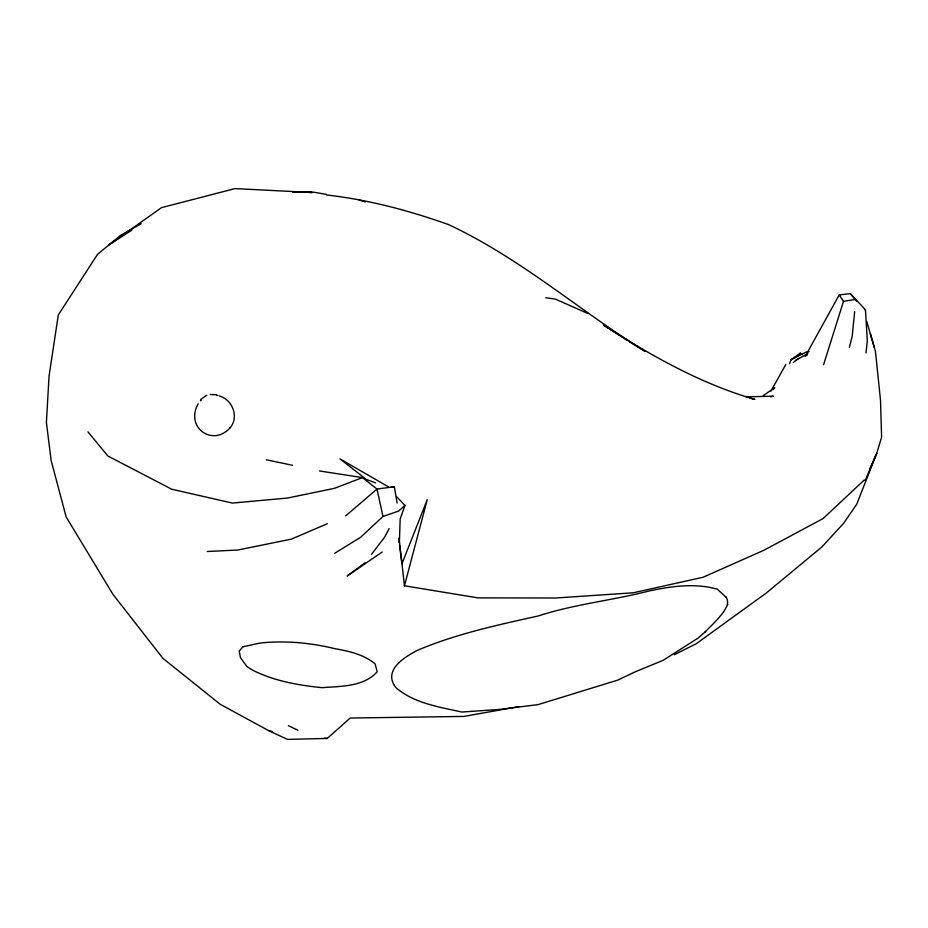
<?xml version="1.0" encoding="UTF-8"?>
<svg xmlns="http://www.w3.org/2000/svg" width="928" height="928" viewBox="0 0 928 928"><rect width="100%" height="100%" fill="white"/><g stroke="black" fill="none" stroke-linecap="round" stroke-linejoin="round"><path stroke-width="1.39" d="M854.676 311.611L852.206 336.238L849.364 347.397M865.986 352.988L867.297 340.854L865.464 309.79L850.396 293.666L839.214 294.907L805.202 356.422L807.372 354.809M864.235 480.02L823.032 518.613L763.779 550.316L703.041 577.262L633.244 592.795L555.733 598.003L477.966 597.876L404.457 585.788L427.24 499.658L401.963 563.76L399.562 545.42M823.554 364.774L843.506 301.333L839.214 294.907M396.488 496.515L404.956 505.435L400.165 519.007L399.423 541.268L404.457 585.788M789.531 363.706L790.969 359.82L800.226 353.139L802.372 354.624M869.756 468.93L876.682 453.479L881.6 437.204L880.521 400.397L875.44 351.306L866.775 321.529M865.093 480.739L876.682 453.479L856.753 504.194L843.691 523.195L821.941 546.917L766.203 593.096L696.302 643.696L674.32 654.716M785.854 364.414L770.948 391.048M389.145 528.682L384.505 537.347L371.42 554.387M723.736 611.946L727.807 604.43M198.209 403.773C184.846 427.019 212.326 447.215 229.889 428.052M229.982 427.947C239.366 417.426 232.626 399.632 219.472 396.012M798.672 355.366L800.226 353.139M773.302 389.563L774.787 387.707L763.257 395.606M200.819 399.388L206.654 395.305M200.471 400.815L201.26 400.038M404.956 505.435L398.541 511.131L382.962 516.432L360.795 537.161L334.753 553.262M141.149 223.729L120.327 235.503L97.544 254.353L58.313 314.917L49.033 376.234L46.4 422.542L51.133 460.404L66.12 516.884L112.972 594.384L162.899 658.335L220.18 704.271L269.213 730.939L287.552 739.396L327.259 738.421L350.227 718.028L463.861 716.428L518.996 706.591M705.628 631.527L697.914 638.197L663.3 660.237L635.088 671.872L617.851 680.085L537.973 704.654L499.125 709.444L461.866 712.043C439.28 707.02 414.317 703.331 396.186 687.868A161.588 46.806 -1.6 0 1 393.75 684.539M345.634 515.898L377.012 489.079L394.307 486.713L397.138 503.011M793.382 362.477L798.498 358.347M364.994 562.762L347.188 575.998L382.29 551.974M131.799 230.202L109.179 244.737L161.484 207.64L234.993 188.604L312.098 192.502L292.366 191.76M795.447 360.447L807.847 353.533M790.969 359.82L806.652 351.782L809.146 351.747M327.317 523.74L291.311 539.145L237.846 550.026L207.28 551.499M382.962 516.432L377.012 489.079L362.465 477.595L334.44 488.337L287.61 498.034L232.394 503.08L171.784 489.242L107.915 456.031L87.951 431.88M770.692 396.778L773.384 396.198L746.042 396.836M843.506 301.333L855.918 299.35M391.129 487.13L394.307 486.713M210.215 394.504L216.317 394.748M292.413 191.725L313.942 192.224L326.308 194.381M324.475 738.189L327.259 738.421M326.679 194.973C368.335 199.717 408.854 210.505 448.352 224.518C519.204 257.485 578.132 309.442 643.87 350.668M545.85 297.737L555.408 299.129L588.016 313.56M319.51 470.96L362.465 477.595M269.213 730.939L271.997 731.403M864.351 309.581L865.464 309.79M266.255 459.766L292.564 465.299M749.766 398.135L754.882 399.4C700.454 383.763 650.737 355.378 603.351 324.962L627.026 340.216M359.078 200.088L365.388 201.875M216.792 395.235L218.092 395.606M375.631 482.908L366.235 479.37L340.019 458.908L388.438 486.829M288.388 725.661L297.946 730.266M629.544 341.724L645.111 351.422M725.928 597.029L717.356 589.222C695.292 582.807 671.443 586.218 649.264 590.95C612.55 600.416 574.467 604.14 538.217 615.983C497.292 625.078 455.752 633.952 417.078 650.482C405.374 656.78 385.236 668.427 393.75 684.539M850.396 293.666L856.822 301.53M870.325 333.686L874.396 347.698M398.634 538.368L399.191 542.602M725.974 597.006A169.256 34.568 -34.3 0 1 727.32 604.731M723.364 612.178A168.664 20.961 -34.6 0 1 705.083 631.829M242.95 646.746L239.192 651.131L240.526 657.778L246.883 666.466A69.774 20.671 9.5 0 0 254.98 671.315C275.941 681.361 299.187 685.351 322.144 687.671C340.889 686.163 363.579 686.975 377.209 671.768L375.109 663.868C363.683 654.402 349.044 651.189 334.811 648.649C311.193 642.93 286.694 640.54 262.462 642.802A69.855 20.671 8.4 0 0 251.894 644.879L242.95 646.746"/></g></svg>
